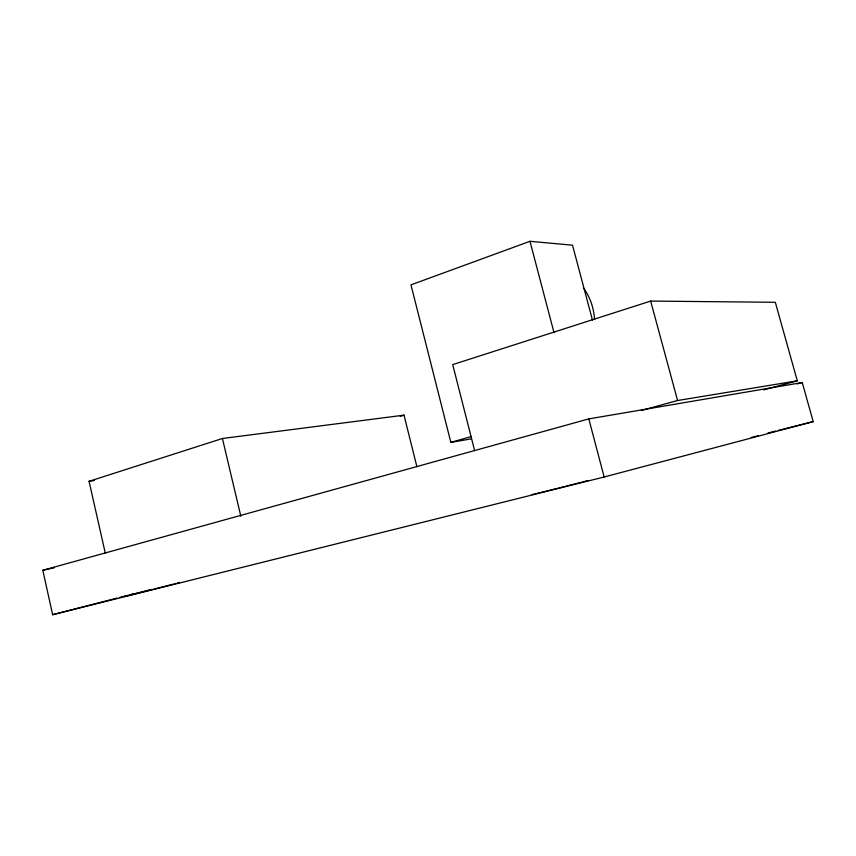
<?xml version="1.0" encoding="UTF-8"?>
<svg xmlns="http://www.w3.org/2000/svg" width="856" height="856" viewBox="0 0 856 856"><rect width="100%" height="100%" fill="white"/><g stroke="black" fill="none" stroke-linecap="round" stroke-linejoin="round"><path stroke-width="1.28" d="M592.448 320.08L572.525 245.201L529.982 241.296L410.966 284.866L450.855 442.37L471.57 438.839M105.384 553.532L89.056 481.307L222.432 438.497L404 415.16L416.904 466.723M763.67 389.876L797.3 380.813L775.322 302.296L650.656 301.077L452.706 364.603L474.663 450.748M400.191 416.326L404 415.16M450.855 442.37L471.324 436.549M42.8 570.278L588.81 418.894L802.243 382.536L813.2 421.623L604.154 477.006L52.633 614.704L42.8 570.278L54.463 567.731M641.347 410.473L677.588 400.522L797.3 380.813M757.485 435.854L758.277 435.608M797.086 383.916L802.243 382.536M177.791 582.947L179.546 582.487M128.7 595.316L124.73 596.386L125.564 596.204M754.521 436.624L756.501 436.111M129.812 595.027L132.049 594.449M173.672 584.027L175.833 583.46M52.633 614.704L117.229 598.044M119.819 597.37L127.565 595.38M130.155 594.706L134.028 593.711M133.172 594.16L138.907 592.684M166.845 585.782L172.591 584.306M751.183 437.491L753.408 436.913M582.519 481.96L588.051 480.537M140.02 592.395L145.531 590.993M165.711 586.071L153.962 589.078M575.681 483.715L581.385 482.26M146.708 590.693L151.416 589.495M152.743 589.388L126.463 595.979M565.784 486.219L574.537 484.004M558.176 488.145L564.521 486.54M767.896 432.997L775.654 431.05M778.243 430.397L813.2 421.623M548.546 490.563L556.903 488.466M541.302 492.361L547.337 490.863M540.179 492.639L532.09 494.608M177.32 582.979L179.225 582.508M89.056 481.307L94.342 480.505M650.656 301.077L677.588 400.522M588.81 418.894L604.154 477.006M529.982 241.296L554.035 332.749M222.432 438.497L240.846 516.307M583.696 288.312A55.308 49.53 89.8 0 1 594.535 319.363"/></g></svg>
